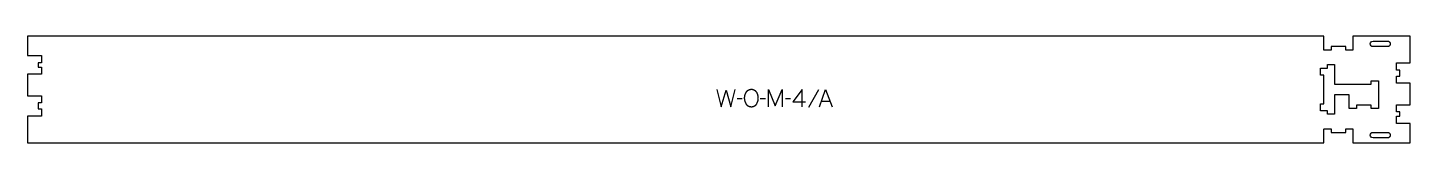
# Model space of a CAD drawing. Extents: x -1195 to 1205, y -93 to 93.
import ezdxf

# ---------------------------------------------------------------- set-up
doc = ezdxf.new("R2010")
doc.units = 0
for name, color, linetype in [('1_ANYTOOL_1MMDEEP_LABELS_S', 2, 'CONTINUOUS'), ('3_ANYTOOL_CUTTHROUGH_INSID', 4, 'CONTINUOUS'), ('4_ANYTOOL_CUTTHROUGH_OUTSI', 5, 'CONTINUOUS')]:
    doc.layers.add(name, color=color, linetype=linetype)

msp = doc.modelspace()

# ---------------------------------------------------------------- linework, layer by layer
at = {"layer": '1_ANYTOOL_1MMDEEP_LABELS_S'}
for p, q in [((45.6, -16.1), (36.9, -16.2)), ((85.7, -16.1), (76.9, -16.2)), ((129.2, -16.1), (120.4, -16.2)), ((133.5, -21.3), (155.2, -21.3)), ((177.6, -0.5), (160.5, -31.2)), ((182.8, -20.4), (197.7, -20.4))]:
    msp.add_line(p, q, dxfattribs=at)
for points in [[(1.3, 0), (9, -30), (17.4, -0.9), (25.9, -30), (33.4, 0)], [(90.8, -30), (90.8, 0), (102.8, -28.4), (114.8, -0.1), (114.8, -30)], [(149.4, -30), (149.5, 0), (133.5, -21.3)], [(179.4, -30), (190.2, 0), (201.3, -30)]]:
    msp.add_lwpolyline(points, dxfattribs=at)
msp.add_lwpolyline([(61.7, 0.3), (62.1, 0.3), (62.5, 0.3), (62.8, 0.3), (63, 0.3), (63.2, 0.2), (63.3, 0.2), (63.5, 0.2), (63.7, 0.2), (63.8, 0.1), (64, 0.1), (64.2, 0.1), (64.3, 0), (64.5, 0), (64.6, -0.1), (64.8, -0.1), (65, -0.2), (65.1, -0.2), (65.3, -0.3), (65.4, -0.4), (65.6, -0.4), (65.7, -0.5), (65.9, -0.6), (66, -0.6), (66.1, -0.7), (66.3, -0.8), (66.4, -0.9), (66.5, -1), (66.7, -1.1), (67.1, -1.3), (67.3, -1.5), (67.6, -1.7), (67.8, -1.9), (68.1, -2.1), (68.3, -2.4), (68.5, -2.6), (68.7, -2.8), (68.9, -3.1), (69.1, -3.3), (69.3, -3.5), (69.5, -3.8), (69.7, -4.1), (69.9, -4.3), (70.1, -4.6), (70.4, -5.2), (70.6, -5.5), (70.7, -5.8), (70.9, -6.1), (71, -6.4), (71.2, -6.7), (71.3, -7), (71.4, -7.3), (71.5, -7.6), (71.7, -7.9), (71.8, -8.2), (71.9, -8.6), (72, -8.9), (72.1, -9.2), (72.1, -9.6), (72.4, -10.6), (72.5, -11.3), (72.6, -11.9), (72.7, -12.6), (72.8, -13.2), (72.8, -13.9), (72.8, -14.5), (72.9, -15.2), (72.8, -15.8), (72.8, -16.4), (72.8, -17.1), (72.7, -17.7), (72.6, -18.4), (72.5, -19), (72.3, -19.6), (72.2, -20.3), (72, -20.9), (71.8, -21.5), (71.5, -22.2), (71.3, -22.8), (71, -23.5), (70.7, -24.1), (70.4, -24.7), (70.1, -25.4), (69.9, -25.7), (69.7, -26), (69.5, -26.3), (69.3, -26.6), (69.1, -26.8), (68.9, -27.1), (68.7, -27.4), (68.5, -27.6), (68.4, -27.7), (68.3, -27.8), (68.2, -28), (68, -28.1), (67.9, -28.2), (67.8, -28.3), (67.7, -28.4), (67.6, -28.5), (67.4, -28.6), (67.3, -28.7), (67.2, -28.8), (67.1, -28.9), (66.9, -28.9), (66.8, -29), (66.7, -29.1), (66.5, -29.2), (66.4, -29.3), (66.2, -29.4), (66.1, -29.4), (66, -29.5), (65.8, -29.6), (65.7, -29.6), (65.5, -29.7), (65.4, -29.8), (65.2, -29.8), (65.1, -29.9), (64.9, -29.9), (64.8, -30), (64.5, -30.1), (64.1, -30.2), (63.8, -30.2), (63.5, -30.3), (63.2, -30.3), (62.8, -30.4), (62.5, -30.4), (62.1, -30.5), (61.7, -30.5), (61.4, -30.5), (61, -30.5), (60.6, -30.5), (60.2, -30.4), (59.9, -30.4), (59.5, -30.3), (59.2, -30.3), (58.8, -30.2), (58.5, -30.1), (58.2, -30.1), (57.8, -30), (57.7, -29.9), (57.5, -29.9), (57.4, -29.8), (57.2, -29.7), (57.1, -29.7), (56.9, -29.6), (56.8, -29.5), (56.6, -29.5), (56.5, -29.4), (56.3, -29.3), (56.2, -29.3), (56, -29.2), (55.9, -29.1), (55.8, -29), (55.6, -28.9), (55.5, -28.8), (55.4, -28.7), (55.2, -28.6), (55.1, -28.5), (55, -28.4), (54.9, -28.3), (54.7, -28.2), (54.6, -28.1), (54.5, -28), (54.4, -27.9), (54.2, -27.8), (54.1, -27.7), (54, -27.6), (53.9, -27.4), (53.8, -27.3), (53.6, -27), (53.4, -26.8), (53.2, -26.5), (53, -26.2), (52.8, -25.9), (52.6, -25.6), (52.4, -25.3), (52.1, -24.6), (51.8, -24), (51.5, -23.3), (51.2, -22.7), (51, -22), (50.7, -21.4), (50.5, -20.7), (50.4, -20.1), (50.2, -19.4), (50.1, -18.8), (49.9, -18.1), (49.8, -17.5), (49.8, -16.8), (49.7, -16.2), (49.7, -15.5), (49.7, -14.9), (49.7, -14.2), (49.7, -13.5), (49.8, -12.8), (49.9, -12.1), (50, -11.5), (50.1, -10.8), (50.2, -10.1), (50.4, -9.5), (50.6, -8.8), (50.8, -8.2), (51, -7.6), (51.3, -6.9), (51.6, -6.3), (51.9, -5.7), (52.2, -5.1), (52.5, -4.5), (52.7, -4.2), (52.9, -3.9), (53.1, -3.6), (53.3, -3.4), (53.5, -3.1), (53.8, -2.9), (54, -2.6), (54.2, -2.4), (54.3, -2.3), (54.4, -2.2), (54.6, -2.1), (54.7, -1.9), (54.8, -1.8), (54.9, -1.7), (55.1, -1.6), (55.2, -1.5), (55.3, -1.5), (55.5, -1.4), (55.6, -1.3), (55.7, -1.2), (55.9, -1.1), (56, -1), (56.2, -0.9), (56.3, -0.9), (56.4, -0.8), (56.6, -0.7), (56.9, -0.6), (57.2, -0.5), (57.5, -0.3), (57.8, -0.2), (58.1, -0.1), (58.5, 0), (58.8, 0), (59.1, 0.1), (59.5, 0.2), (59.8, 0.2), (60.2, 0.3), (60.6, 0.3), (60.9, 0.3), (61.3, 0.3)], close=True, dxfattribs=at)
at = {"layer": '3_ANYTOOL_CUTTHROUGH_INSID'}
for points in [[(1140.2, 84.2), (1165.9, 84.2), (1166, 84.2), (1166.1, 84.2), (1166.2, 84.2), (1166.3, 84.2), (1166.4, 84.2), (1166.5, 84.2), (1166.6, 84.2), (1166.7, 84.2), (1166.8, 84.1), (1166.9, 84.1), (1167, 84.1), (1167.1, 84.1), (1167.2, 84), (1167.3, 84), (1167.4, 83.9), (1167.5, 83.9), (1167.6, 83.8), (1167.7, 83.8), (1167.7, 83.7), (1167.8, 83.7), (1167.9, 83.6), (1168, 83.6), (1168.1, 83.5), (1168.2, 83.4), (1168.3, 83.4), (1168.4, 83.3), (1168.4, 83.2), (1168.5, 83.1), (1168.6, 83.1), (1168.7, 83), (1168.7, 82.9), (1168.8, 82.8), (1168.9, 82.7), (1169, 82.6), (1169, 82.5), (1169.1, 82.4), (1169.1, 82.4), (1169.2, 82.3), (1169.3, 82.2), (1169.3, 82.1), (1169.4, 82), (1169.4, 81.9), (1169.5, 81.8), (1169.5, 81.6), (1169.6, 81.5), (1169.6, 81.4), (1169.6, 81.3), (1169.7, 81.2), (1169.7, 81.1), (1169.7, 81), (1169.8, 80.9), (1169.8, 80.8), (1169.8, 80.7), (1169.8, 80.6), (1169.8, 80.5), (1169.9, 80.4), (1169.9, 80.2), (1169.9, 80.1), (1169.9, 80), (1169.9, 79.9), (1169.9, 79.8), (1169.9, 79.7), (1169.9, 79.6), (1169.9, 79.5), (1169.9, 79.4), (1169.9, 79.3), (1169.9, 79.2), (1169.9, 79.1), (1169.9, 79), (1169.9, 78.9), (1169.9, 78.8), (1169.9, 78.6), (1169.8, 78.5), (1169.8, 78.4), (1169.8, 78.3), (1169.8, 78.2), (1169.8, 78.1), (1169.7, 78), (1169.7, 77.9), (1169.7, 77.8), (1169.6, 77.7), (1169.6, 77.6), (1169.6, 77.5), (1169.5, 77.4), (1169.5, 77.2), (1169.4, 77.1), (1169.4, 77), (1169.3, 76.9), (1169.3, 76.8), (1169.2, 76.7), (1169.1, 76.6), (1169.1, 76.6), (1169, 76.5), (1169, 76.4), (1168.9, 76.3), (1168.8, 76.2), (1168.7, 76.1), (1168.7, 76), (1168.6, 75.9), (1168.5, 75.9), (1168.4, 75.8), (1168.4, 75.7), (1168.3, 75.6), (1168.2, 75.6), (1168.1, 75.5), (1168, 75.4), (1167.9, 75.4), (1167.8, 75.3), (1167.7, 75.3), (1167.7, 75.2), (1167.6, 75.2), (1167.5, 75.1), (1167.4, 75.1), (1167.3, 75), (1167.2, 75), (1167.1, 74.9), (1167, 74.9), (1166.9, 74.9), (1166.8, 74.9), (1166.7, 74.8), (1166.6, 74.8), (1166.5, 74.8), (1166.4, 74.8), (1166.3, 74.8), (1166.2, 74.8), (1166.1, 74.8), (1166, 74.8), (1165.9, 74.7), (1140.2, 74.7, -1)], [(1140.2, -84.2, -1), (1140.2, -74.7), (1165.9, -74.7), (1166, -74.8), (1166.1, -74.8), (1166.2, -74.8), (1166.3, -74.8), (1166.4, -74.8), (1166.5, -74.8), (1166.6, -74.8), (1166.7, -74.8), (1166.8, -74.9), (1166.9, -74.9), (1167, -74.9), (1167.1, -74.9), (1167.2, -75), (1167.3, -75), (1167.4, -75.1), (1167.5, -75.1), (1167.6, -75.2), (1167.7, -75.2), (1167.7, -75.3), (1167.8, -75.3), (1167.9, -75.4), (1168, -75.4), (1168.1, -75.5), (1168.2, -75.6), (1168.3, -75.6), (1168.4, -75.7), (1168.4, -75.8), (1168.5, -75.9), (1168.6, -75.9), (1168.7, -76), (1168.7, -76.1), (1168.8, -76.2), (1168.9, -76.3), (1169, -76.4), (1169, -76.5), (1169.1, -76.6), (1169.1, -76.6), (1169.2, -76.7), (1169.3, -76.8), (1169.3, -76.9), (1169.4, -77), (1169.4, -77.1), (1169.5, -77.2), (1169.5, -77.4), (1169.6, -77.5), (1169.6, -77.6), (1169.6, -77.7), (1169.7, -77.8), (1169.7, -77.9), (1169.7, -78), (1169.8, -78.1), (1169.8, -78.2), (1169.8, -78.3), (1169.8, -78.4), (1169.8, -78.5), (1169.9, -78.6), (1169.9, -78.8), (1169.9, -78.9), (1169.9, -79), (1169.9, -79.1), (1169.9, -79.2), (1169.9, -79.3), (1169.9, -79.4), (1169.9, -79.5), (1169.9, -79.6), (1169.9, -79.7), (1169.9, -79.8), (1169.9, -79.9), (1169.9, -80), (1169.9, -80.1), (1169.9, -80.2), (1169.9, -80.4), (1169.8, -80.5), (1169.8, -80.6), (1169.8, -80.7), (1169.8, -80.8), (1169.8, -80.9), (1169.7, -81), (1169.7, -81.1), (1169.7, -81.2), (1169.6, -81.3), (1169.6, -81.4), (1169.6, -81.5), (1169.5, -81.6), (1169.5, -81.8), (1169.4, -81.9), (1169.4, -82), (1169.3, -82.1), (1169.3, -82.2), (1169.2, -82.3), (1169.1, -82.4), (1169.1, -82.4), (1169, -82.5), (1169, -82.6), (1168.9, -82.7), (1168.8, -82.8), (1168.7, -82.9), (1168.7, -83), (1168.6, -83.1), (1168.5, -83.1), (1168.4, -83.2), (1168.4, -83.3), (1168.3, -83.4), (1168.2, -83.4), (1168.1, -83.5), (1168, -83.6), (1167.9, -83.6), (1167.8, -83.7), (1167.7, -83.7), (1167.7, -83.8), (1167.6, -83.8), (1167.5, -83.9), (1167.4, -83.9), (1167.3, -84), (1167.2, -84), (1167.1, -84.1), (1167, -84.1), (1166.9, -84.1), (1166.8, -84.1), (1166.7, -84.2), (1166.6, -84.2), (1166.5, -84.2), (1166.4, -84.2), (1166.3, -84.2), (1166.2, -84.2), (1166.1, -84.2), (1166, -84.2), (1165.9, -84.2)]]:
    msp.add_lwpolyline(points, format="xyb", close=True, dxfattribs=at)
msp.add_lwpolyline([(1048.9, -37.2), (1048.9, -24.7), (1054.9, -24.7), (1054.9, 24.8), (1048.9, 24.8), (1048.9, 37.3), (1060.9, 37.3), (1060.9, 43.3), (1073.4, 43.3), (1073.4, 9.3), (1136.9, 9.3), (1136.9, 15.3), (1149.4, 15.3), (1149.4, -33.2), (1136.9, -33.2), (1136.9, -27.2), (1111.4, -27.2), (1111.4, -33.2), (1098.9, -33.2), (1098.9, -9.2), (1073.4, -9.2), (1073.4, -43.2), (1060.9, -43.2), (1060.9, -37.2)], close=True, dxfattribs=at)
at = {"layer": '4_ANYTOOL_CUTTHROUGH_OUTSI'}
msp.add_lwpolyline([(-1194.6, -46.3), (-1194.6, -92.8), (1054.9, -92.8), (1054.9, -69, -0.414214), (1055.2, -68.8), (1067.2, -68.8, -0.414214), (1067.4, -69), (1067.4, -74.7), (1092.9, -74.7), (1092.9, -69, -0.414214), (1093.2, -68.8), (1105.2, -68.8, -0.414214), (1105.4, -69), (1105.4, -92.8), (1204.9, -92.8), (1204.9, -59.2), (1181.2, -59.2, -0.414214), (1180.9, -59), (1180.9, -47, -0.414214), (1181.2, -46.7), (1186.9, -46.7), (1186.9, -39.2), (1181.2, -39.2, -0.414214), (1180.9, -38.9), (1180.9, -26.9, -0.414214), (1181.2, -26.7), (1204.9, -26.7), (1204.9, 10.8), (1181.2, 10.8, -0.414214), (1180.9, 11), (1180.9, 23, -0.414214), (1181.2, 23.3), (1186.9, 23.3), (1186.9, 33.8), (1181.2, 33.8, -0.414214), (1180.9, 34), (1180.9, 46, -0.414214), (1181.2, 46.3), (1204.9, 46.3), (1204.9, 92.7), (1105.4, 92.7), (1105.4, 69, -0.414214), (1105.2, 68.7), (1093.2, 68.7, -0.414214), (1092.9, 69), (1092.9, 74.7), (1067.4, 74.7), (1067.4, 69, -0.414214), (1067.2, 68.7), (1055.2, 68.7, -0.414214), (1054.9, 69), (1054.9, 92.7), (-1194.6, 92.7), (-1194.6, 59.2), (-1170.8, 59.2, -0.414214), (-1170.6, 59), (-1170.6, 47, -0.414214), (-1170.8, 46.7), (-1176.6, 46.7), (-1176.6, 39.2), (-1170.8, 39.2, -0.414214), (-1170.6, 38.9), (-1170.6, 26.9, -0.414214), (-1170.8, 26.7), (-1194.6, 26.7), (-1194.6, -10.8), (-1170.8, -10.8, -0.414214), (-1170.6, -11), (-1170.6, -23, -0.414214), (-1170.8, -23.3), (-1176.6, -23.3), (-1176.6, -33.8), (-1170.8, -33.8, -0.414214), (-1170.6, -34), (-1170.6, -46, -0.414214), (-1170.8, -46.3)], format="xyb", close=True, dxfattribs=at)

doc.saveas('drawing.dxf')
